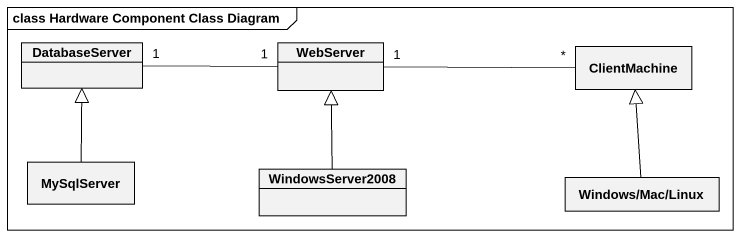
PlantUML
@startuml
mainframe class Hardware Component Class Diagram
hide circle
hide empty members
class DatabaseServer
class WebServer
class ClientMachine
class MySqlServer
class WindowsServer2008
class "Windows/Mac/Linux" as Windows_Mac_Linux
DatabaseServer "1" -right- "1" WebServer
WebServer "1" -right- "*" ClientMachine
MySqlServer -up-|> DatabaseServer
WindowsServer2008 -up-|> WebServer
Windows_Mac_Linux -up-|> ClientMachine
@enduml
